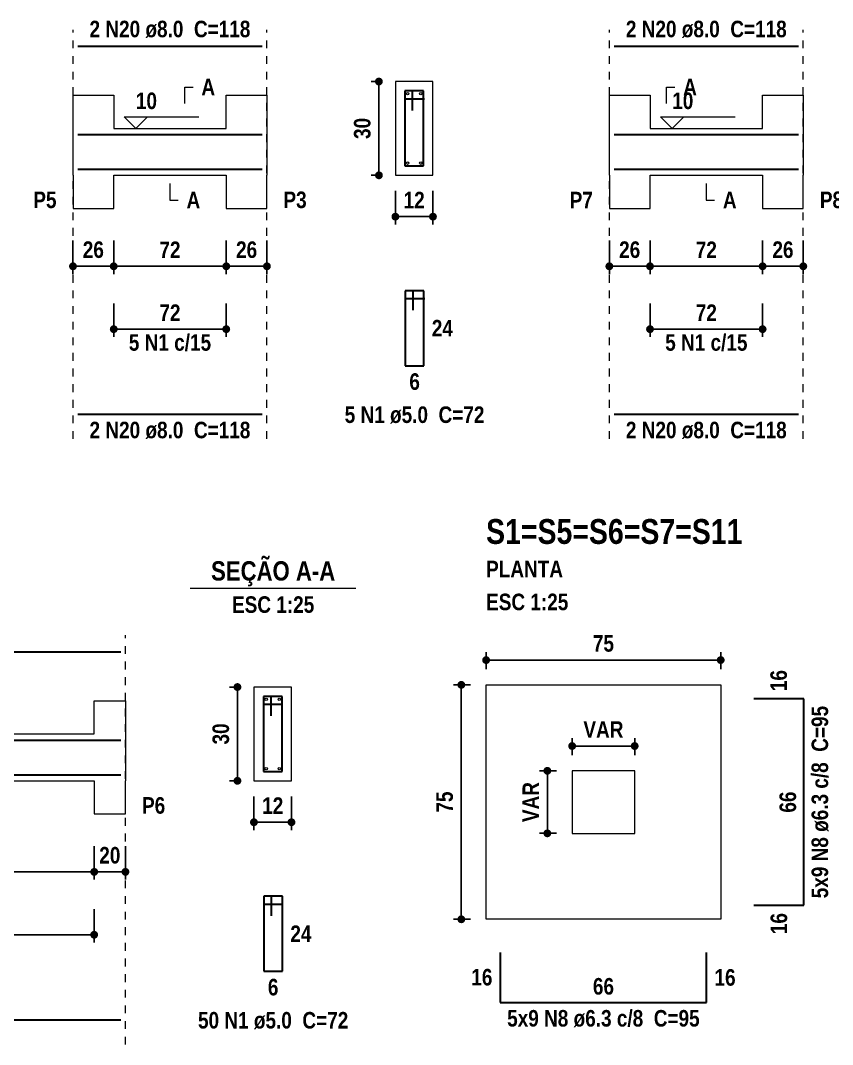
# Model space of a CAD drawing. Header units: millimetres. Extents: x 2249 to 2676, y -663 to -441.
# Drawn here: x 2340.41 to 2350.79, y -556.83 to -543.72 of the extents above; entities that cross this region are included whole.
import ezdxf

# ---------------------------------------------------------------- set-up
doc = ezdxf.new("R2010")
doc.units = ezdxf.units.MM
doc.header["$LTSCALE"] = 0.5
doc.header["$MEASUREMENT"] = 0
doc.header["$PDMODE"] = 34
doc.linetypes.add('DOT2', pattern=[3.175, 0, -3.175])
doc.layers.get('0').update_dxf_attribs({"linetype": 'CONTINUOUS'})
doc.layers.get('DEFPOINTS').update_dxf_attribs({"linetype": 'CONTINUOUS'})
for name, color, linetype, lineweight in [('Descrição da armadura', 7, 'CONTINUOUS', 5), ('DT-Armadura', 2, 'CONTINUOUS', 30), ('DT-Barras na forma', 2, 'CONTINUOUS', 30), ('DT-Barras no corte', 5, 'CONTINUOUS', 5), ('DT-Barras rebatidas', 2, 'CONTINUOUS', 30), ('DT-Cotas', 9, 'CONTINUOUS', 5), ('DT-Forma', 5, 'CONTINUOUS', 5), ('DT-Pontilhado', 9, 'DOT2', 5), ('DT-Textos', 7, 'CONTINUOUS', 5), ('DT-Título', 3, 'CONTINUOUS', 20), ('Textos armaduras', 7, 'CONTINUOUS', 5)]:
    doc.layers.add(name, color=color, linetype=linetype, lineweight=lineweight)
doc.styles.add('ARIAL', font='ARIALNB.TTF')
doc.dimstyles.new('UM_25.000000', dxfattribs={"dimtxt": 0.18, "dimasz": 0.1, "dimexe": 0.1, "dimexo": 0.2, "dimgap": 0, "dimtad": 1, "dimtih": 1, "dimtoh": 1, "dimdec": 1, "dimlfac": 25, "dimzin": 0, "dimdsep": 46, "dimtxsty": 'Standard', "dimblk": 'CLOSED', "dimblk1": 'CLOSED', "dimblk2": 'CLOSED', "dimcen": 0.09, "dimdle": 0.1, "dimadec": 1, "dimazin": 2, "dimtfac": 1, "dimtdec": 4, "dimtofl": 0, "dimtmove": 0, "dimatfit": 3, "dimldrblk": 'CLOSED', "dimfxl": 1, "dimtolj": 1, "dimarcsym": 0})
doc.dimstyles.new('UM_50.000000', dxfattribs={"dimtxt": 0.18, "dimasz": 0.1, "dimexe": 0.1, "dimexo": 0.2, "dimgap": 0, "dimtad": 1, "dimtih": 1, "dimtoh": 1, "dimdec": 1, "dimlfac": 50, "dimzin": 0, "dimdsep": 46, "dimtxsty": 'Standard', "dimblk": 'CLOSED', "dimblk1": 'CLOSED', "dimblk2": 'CLOSED', "dimcen": 0.09, "dimdle": 0.1, "dimadec": 1, "dimazin": 2, "dimtfac": 1, "dimtdec": 4, "dimtofl": 0, "dimtmove": 0, "dimatfit": 3, "dimldrblk": 'CLOSED', "dimfxl": 1, "dimtolj": 1, "dimarcsym": 0})

# ---------------------------------------------------------------- blocks, each defined once
blk = doc.blocks.new('_Dot')
at = {"color": 0, "linetype": 'ByBlock', "lineweight": -2}
blk.add_line((-0.5, 0), (-1, 0), dxfattribs=at)
at = {"color": 0, "linetype": 'ByBlock', "const_width": 0.5}
blk.add_lwpolyline([(-0.25, 0, 1), (0.25, 0, 1)], format="xyb", close=True, dxfattribs=at)
blk = doc.blocks.new('*D237')
at = {"layer": 'DEFPOINTS', "color": 0, "transparency": 16777216}
for p in [(2341.082, -546.34), (2341.603, -546.34), (2341.603, -546.869)]:
    blk.add_point(p, dxfattribs=at)
at = {"layer": 'DT-Cotas', "color": 0, "lineweight": -2, "transparency": 16777216}
for p, q in [((2341.082, -546.54), (2341.082, -546.969)), ((2341.603, -546.54), (2341.603, -546.969)), ((2341.182, -546.869), (2341.503, -546.869))]:
    blk.add_line(p, q, dxfattribs=at)
at = {"layer": 'DT-Cotas', "color": 0, "lineweight": -2, "transparency": 16777216, "xscale": 0.1, "yscale": 0.1, "zscale": 0.1, "rotation": 180}
blk.add_blockref('_Dot', (2341.082, -546.869), dxfattribs=at)
at = {"layer": 'DT-Cotas', "color": 0, "lineweight": -2, "transparency": 16777216, "xscale": 0.1, "yscale": 0.1, "zscale": 0.1}
blk.add_blockref('_Dot', (2341.603, -546.869), dxfattribs=at)
at = {"layer": 'DT-Cotas', "transparency": 16777216, "insert": (2341.342, -546.658), "char_height": 0.2118, "attachment_point": 5, "rotation": 0.0057, "style": 'ARIAL'}
blk.add_mtext('\\A1;26', dxfattribs=at)
blk = doc.blocks.new('DOT')
at = {"color": 210}
for p, q in [((-1, 0), (1, 0)), ((0, 1), (0, -1))]:
    blk.add_line(p, q, dxfattribs=at)
blk.add_circle((0, 0), 0.25, dxfattribs=at)
blk = doc.blocks.new('*D238')
at = {"layer": 'DEFPOINTS', "color": 0, "transparency": 16777216}
for p in [(2341.603, -546.34), (2343.042, -546.34), (2343.042, -546.869)]:
    blk.add_point(p, dxfattribs=at)
at = {"layer": 'DT-Cotas', "color": 0, "lineweight": -2, "transparency": 16777216}
for p, q in [((2341.603, -546.54), (2341.603, -546.969)), ((2343.042, -546.54), (2343.042, -546.969)), ((2341.703, -546.869), (2342.942, -546.869))]:
    blk.add_line(p, q, dxfattribs=at)
at = {"layer": 'DT-Cotas', "color": 0, "lineweight": -2, "transparency": 16777216, "xscale": 0.1, "yscale": 0.1, "zscale": 0.1, "rotation": 180}
blk.add_blockref('_Dot', (2341.603, -546.869), dxfattribs=at)
at = {"layer": 'DT-Cotas', "color": 0, "lineweight": -2, "transparency": 16777216, "xscale": 0.1, "yscale": 0.1, "zscale": 0.1}
blk.add_blockref('_Dot', (2343.042, -546.869), dxfattribs=at)
at = {"layer": 'DT-Cotas', "transparency": 16777216, "insert": (2342.322, -546.658), "char_height": 0.2118, "attachment_point": 5, "rotation": 0.0057, "style": 'ARIAL'}
blk.add_mtext('\\A1;72', dxfattribs=at)
blk = doc.blocks.new('*D239')
at = {"layer": 'DEFPOINTS', "color": 0, "transparency": 16777216}
for p in [(2343.042, -546.34), (2343.562, -546.34), (2343.562, -546.869)]:
    blk.add_point(p, dxfattribs=at)
at = {"layer": 'DT-Cotas', "color": 0, "lineweight": -2, "transparency": 16777216}
for p, q in [((2343.042, -546.54), (2343.042, -546.969)), ((2343.562, -546.54), (2343.562, -546.969)), ((2343.142, -546.869), (2343.462, -546.869))]:
    blk.add_line(p, q, dxfattribs=at)
at = {"layer": 'DT-Cotas', "color": 0, "lineweight": -2, "transparency": 16777216, "xscale": 0.1, "yscale": 0.1, "zscale": 0.1, "rotation": 180}
blk.add_blockref('_Dot', (2343.042, -546.869), dxfattribs=at)
at = {"layer": 'DT-Cotas', "color": 0, "lineweight": -2, "transparency": 16777216, "xscale": 0.1, "yscale": 0.1, "zscale": 0.1}
blk.add_blockref('_Dot', (2343.562, -546.869), dxfattribs=at)
at = {"layer": 'DT-Cotas', "transparency": 16777216, "insert": (2343.302, -546.658), "char_height": 0.2118, "attachment_point": 5, "rotation": 0.0057, "style": 'ARIAL'}
blk.add_mtext('\\A1;26', dxfattribs=at)
blk = doc.blocks.new('*D240')
at = {"layer": 'DEFPOINTS', "color": 0, "transparency": 16777216}
for p in [(2344.994, -544.505), (2345.205, -544.505), (2345.205, -545.705)]:
    blk.add_point(p, dxfattribs=at)
at = {"layer": 'DT-Cotas', "color": 0, "lineweight": -2, "transparency": 16777216}
for p, q in [((2345.005, -544.505), (2344.894, -544.505)), ((2344.994, -545.605), (2344.994, -544.605)), ((2345.005, -545.705), (2344.894, -545.705))]:
    blk.add_line(p, q, dxfattribs=at)
at = {"layer": 'DT-Cotas', "color": 0, "lineweight": -2, "transparency": 16777216, "xscale": 0.1, "yscale": 0.1, "zscale": 0.1}
for p, rotation in [((2344.994, -544.505), 90), ((2344.994, -545.705), 270)]:
    blk.add_blockref('_Dot', p, dxfattribs=dict(at, rotation=rotation))
at = {"layer": 'DT-Cotas', "transparency": 16777216, "insert": (2344.782, -545.105), "char_height": 0.2118, "attachment_point": 5, "rotation": 90, "style": 'ARIAL'}
blk.add_mtext('\\A1;30', dxfattribs=at)
blk = doc.blocks.new('*D241')
at = {"layer": 'DEFPOINTS', "color": 0, "transparency": 16777216}
for p in [(2345.205, -545.705), (2345.685, -545.705), (2345.685, -546.234)]:
    blk.add_point(p, dxfattribs=at)
at = {"layer": 'DT-Cotas', "color": 0, "lineweight": -2, "transparency": 16777216}
for p, q in [((2345.205, -545.905), (2345.205, -546.334)), ((2345.685, -545.905), (2345.685, -546.334)), ((2345.305, -546.234), (2345.585, -546.234))]:
    blk.add_line(p, q, dxfattribs=at)
at = {"layer": 'DT-Cotas', "color": 0, "lineweight": -2, "transparency": 16777216, "xscale": 0.1, "yscale": 0.1, "zscale": 0.1, "rotation": 180}
blk.add_blockref('_Dot', (2345.205, -546.234), dxfattribs=at)
at = {"layer": 'DT-Cotas', "color": 0, "lineweight": -2, "transparency": 16777216, "xscale": 0.1, "yscale": 0.1, "zscale": 0.1}
blk.add_blockref('_Dot', (2345.685, -546.234), dxfattribs=at)
at = {"layer": 'DT-Cotas', "transparency": 16777216, "insert": (2345.445, -546.022), "char_height": 0.2118, "attachment_point": 5, "rotation": 0.0057, "style": 'ARIAL'}
blk.add_mtext('\\A1;12', dxfattribs=at)
blk = doc.blocks.new('*D242')
at = {"layer": 'DEFPOINTS', "color": 0, "transparency": 16777216}
for p in [(2341.603, -547.145), (2343.042, -547.145), (2343.042, -547.674)]:
    blk.add_point(p, dxfattribs=at)
at = {"layer": 'DT-Cotas', "color": 0, "lineweight": -2, "transparency": 16777216}
for p, q in [((2341.603, -547.345), (2341.603, -547.774)), ((2343.042, -547.345), (2343.042, -547.774)), ((2341.703, -547.674), (2342.942, -547.674))]:
    blk.add_line(p, q, dxfattribs=at)
at = {"layer": 'DT-Cotas', "color": 0, "lineweight": -2, "transparency": 16777216, "xscale": 0.1, "yscale": 0.1, "zscale": 0.1, "rotation": 180}
blk.add_blockref('_Dot', (2341.603, -547.674), dxfattribs=at)
at = {"layer": 'DT-Cotas', "color": 0, "lineweight": -2, "transparency": 16777216, "xscale": 0.1, "yscale": 0.1, "zscale": 0.1}
blk.add_blockref('_Dot', (2343.042, -547.674), dxfattribs=at)
at = {"layer": 'DT-Cotas', "transparency": 16777216, "insert": (2342.322, -547.463), "char_height": 0.2118, "attachment_point": 5, "rotation": 0.0057, "style": 'ARIAL'}
blk.add_mtext('\\A1;72', dxfattribs=at)
blk = doc.blocks.new('*D155')
at = {"layer": 'DEFPOINTS', "color": 0, "transparency": 16777216}
for p in [(2347.941, -546.34), (2348.461, -546.34), (2348.461, -546.869)]:
    blk.add_point(p, dxfattribs=at)
at = {"layer": 'DT-Cotas', "color": 0, "lineweight": -2, "transparency": 16777216}
for p, q in [((2347.941, -546.54), (2347.941, -546.969)), ((2348.461, -546.54), (2348.461, -546.969)), ((2348.041, -546.869), (2348.361, -546.869))]:
    blk.add_line(p, q, dxfattribs=at)
at = {"layer": 'DT-Cotas', "color": 0, "lineweight": -2, "transparency": 16777216, "xscale": 0.1, "yscale": 0.1, "zscale": 0.1, "rotation": 180}
blk.add_blockref('_Dot', (2347.941, -546.869), dxfattribs=at)
at = {"layer": 'DT-Cotas', "color": 0, "lineweight": -2, "transparency": 16777216, "xscale": 0.1, "yscale": 0.1, "zscale": 0.1}
blk.add_blockref('_Dot', (2348.461, -546.869), dxfattribs=at)
at = {"layer": 'DT-Cotas', "transparency": 16777216, "insert": (2348.201, -546.658), "char_height": 0.2118, "attachment_point": 5, "rotation": 0.0057, "style": 'ARIAL'}
blk.add_mtext('\\A1;26', dxfattribs=at)
blk = doc.blocks.new('*D156')
at = {"layer": 'DEFPOINTS', "color": 0, "transparency": 16777216}
for p in [(2348.461, -546.34), (2349.901, -546.34), (2349.901, -546.869)]:
    blk.add_point(p, dxfattribs=at)
at = {"layer": 'DT-Cotas', "color": 0, "lineweight": -2, "transparency": 16777216}
for p, q in [((2348.461, -546.54), (2348.461, -546.969)), ((2349.901, -546.54), (2349.901, -546.969)), ((2348.561, -546.869), (2349.801, -546.869))]:
    blk.add_line(p, q, dxfattribs=at)
at = {"layer": 'DT-Cotas', "color": 0, "lineweight": -2, "transparency": 16777216, "xscale": 0.1, "yscale": 0.1, "zscale": 0.1, "rotation": 180}
blk.add_blockref('_Dot', (2348.461, -546.869), dxfattribs=at)
at = {"layer": 'DT-Cotas', "color": 0, "lineweight": -2, "transparency": 16777216, "xscale": 0.1, "yscale": 0.1, "zscale": 0.1}
blk.add_blockref('_Dot', (2349.901, -546.869), dxfattribs=at)
at = {"layer": 'DT-Cotas', "transparency": 16777216, "insert": (2349.181, -546.658), "char_height": 0.2118, "attachment_point": 5, "rotation": 0.0057, "style": 'ARIAL'}
blk.add_mtext('\\A1;72', dxfattribs=at)
blk = doc.blocks.new('*D157')
at = {"layer": 'DEFPOINTS', "color": 0, "transparency": 16777216}
for p in [(2349.901, -546.34), (2350.421, -546.34), (2350.421, -546.869)]:
    blk.add_point(p, dxfattribs=at)
at = {"layer": 'DT-Cotas', "color": 0, "lineweight": -2, "transparency": 16777216}
for p, q in [((2349.901, -546.54), (2349.901, -546.969)), ((2350.421, -546.54), (2350.421, -546.969)), ((2350.001, -546.869), (2350.321, -546.869))]:
    blk.add_line(p, q, dxfattribs=at)
at = {"layer": 'DT-Cotas', "color": 0, "lineweight": -2, "transparency": 16777216, "xscale": 0.1, "yscale": 0.1, "zscale": 0.1, "rotation": 180}
blk.add_blockref('_Dot', (2349.901, -546.869), dxfattribs=at)
at = {"layer": 'DT-Cotas', "color": 0, "lineweight": -2, "transparency": 16777216, "xscale": 0.1, "yscale": 0.1, "zscale": 0.1}
blk.add_blockref('_Dot', (2350.421, -546.869), dxfattribs=at)
at = {"layer": 'DT-Cotas', "transparency": 16777216, "insert": (2350.161, -546.658), "char_height": 0.2118, "attachment_point": 5, "rotation": 0.0057, "style": 'ARIAL'}
blk.add_mtext('\\A1;26', dxfattribs=at)
blk = doc.blocks.new('*D160')
at = {"layer": 'DEFPOINTS', "color": 0, "transparency": 16777216}
for p in [(2348.461, -547.145), (2349.901, -547.145), (2349.901, -547.674)]:
    blk.add_point(p, dxfattribs=at)
at = {"layer": 'DT-Cotas', "color": 0, "lineweight": -2, "transparency": 16777216}
for p, q in [((2348.461, -547.345), (2348.461, -547.774)), ((2349.901, -547.345), (2349.901, -547.774)), ((2348.561, -547.674), (2349.801, -547.674))]:
    blk.add_line(p, q, dxfattribs=at)
at = {"layer": 'DT-Cotas', "color": 0, "lineweight": -2, "transparency": 16777216, "xscale": 0.1, "yscale": 0.1, "zscale": 0.1, "rotation": 180}
blk.add_blockref('_Dot', (2348.461, -547.674), dxfattribs=at)
at = {"layer": 'DT-Cotas', "color": 0, "lineweight": -2, "transparency": 16777216, "xscale": 0.1, "yscale": 0.1, "zscale": 0.1}
blk.add_blockref('_Dot', (2349.901, -547.674), dxfattribs=at)
at = {"layer": 'DT-Cotas', "transparency": 16777216, "insert": (2349.181, -547.463), "char_height": 0.2118, "attachment_point": 5, "rotation": 0.0057, "style": 'ARIAL'}
blk.add_mtext('\\A1;72', dxfattribs=at)
blk = doc.blocks.new('*D169')
at = {"layer": 'DEFPOINTS', "color": 0, "transparency": 16777216}
for p in [(2334.139, -554.09), (2341.353, -554.09), (2341.353, -554.619)]:
    blk.add_point(p, dxfattribs=at)
at = {"layer": 'DT-Cotas', "color": 0, "lineweight": -2, "transparency": 16777216}
for p, q in [((2334.139, -554.29), (2334.139, -554.719)), ((2341.353, -554.29), (2341.353, -554.719)), ((2334.239, -554.619), (2341.253, -554.619))]:
    blk.add_line(p, q, dxfattribs=at)
at = {"layer": 'DT-Cotas', "color": 0, "lineweight": -2, "transparency": 16777216, "xscale": 0.1, "yscale": 0.1, "zscale": 0.1, "rotation": 180}
blk.add_blockref('_Dot', (2334.139, -554.619), dxfattribs=at)
at = {"layer": 'DT-Cotas', "color": 0, "lineweight": -2, "transparency": 16777216, "xscale": 0.1, "yscale": 0.1, "zscale": 0.1}
blk.add_blockref('_Dot', (2341.353, -554.619), dxfattribs=at)
at = {"layer": 'DT-Cotas', "transparency": 16777216, "insert": (2337.746, -554.408), "char_height": 0.2118, "attachment_point": 5, "rotation": 0.0057, "style": 'ARIAL'}
blk.add_mtext('\\A1;360.7', dxfattribs=at)
blk = doc.blocks.new('*D170')
at = {"layer": 'DEFPOINTS', "color": 0, "transparency": 16777216}
for p in [(2341.353, -554.09), (2341.753, -554.09), (2341.753, -554.619)]:
    blk.add_point(p, dxfattribs=at)
at = {"layer": 'DT-Cotas', "color": 0, "lineweight": -2, "transparency": 16777216}
for p, q in [((2341.353, -554.29), (2341.353, -554.719)), ((2341.753, -554.29), (2341.753, -554.719)), ((2341.453, -554.619), (2341.653, -554.619))]:
    blk.add_line(p, q, dxfattribs=at)
at = {"layer": 'DT-Cotas', "color": 0, "lineweight": -2, "transparency": 16777216, "xscale": 0.1, "yscale": 0.1, "zscale": 0.1, "rotation": 180}
blk.add_blockref('_Dot', (2341.353, -554.619), dxfattribs=at)
at = {"layer": 'DT-Cotas', "color": 0, "lineweight": -2, "transparency": 16777216, "xscale": 0.1, "yscale": 0.1, "zscale": 0.1}
blk.add_blockref('_Dot', (2341.753, -554.619), dxfattribs=at)
at = {"layer": 'DT-Cotas', "transparency": 16777216, "insert": (2341.553, -554.408), "char_height": 0.2118, "attachment_point": 5, "rotation": 0.0057, "style": 'ARIAL'}
blk.add_mtext('\\A1;20', dxfattribs=at)
blk = doc.blocks.new('*D171')
at = {"layer": 'DEFPOINTS', "color": 0, "transparency": 16777216}
for p in [(2343.185, -552.254), (2343.396, -552.254), (2343.396, -553.454)]:
    blk.add_point(p, dxfattribs=at)
at = {"layer": 'DT-Cotas', "color": 0, "lineweight": -2, "transparency": 16777216}
for p, q in [((2343.196, -552.254), (2343.085, -552.254)), ((2343.185, -553.354), (2343.185, -552.354)), ((2343.196, -553.454), (2343.085, -553.454))]:
    blk.add_line(p, q, dxfattribs=at)
at = {"layer": 'DT-Cotas', "color": 0, "lineweight": -2, "transparency": 16777216, "xscale": 0.1, "yscale": 0.1, "zscale": 0.1}
for p, rotation in [((2343.185, -552.254), 90), ((2343.185, -553.454), 270)]:
    blk.add_blockref('_Dot', p, dxfattribs=dict(at, rotation=rotation))
at = {"layer": 'DT-Cotas', "transparency": 16777216, "insert": (2342.973, -552.854), "char_height": 0.2118, "attachment_point": 5, "rotation": 90, "style": 'ARIAL'}
blk.add_mtext('\\A1;30', dxfattribs=at)
blk = doc.blocks.new('*D172')
at = {"layer": 'DEFPOINTS', "color": 0, "transparency": 16777216}
for p in [(2343.396, -553.454), (2343.876, -553.454), (2343.876, -553.984)]:
    blk.add_point(p, dxfattribs=at)
at = {"layer": 'DT-Cotas', "color": 0, "lineweight": -2, "transparency": 16777216}
for p, q in [((2343.396, -553.654), (2343.396, -554.084)), ((2343.876, -553.654), (2343.876, -554.084)), ((2343.496, -553.984), (2343.776, -553.984))]:
    blk.add_line(p, q, dxfattribs=at)
at = {"layer": 'DT-Cotas', "color": 0, "lineweight": -2, "transparency": 16777216, "xscale": 0.1, "yscale": 0.1, "zscale": 0.1, "rotation": 180}
blk.add_blockref('_Dot', (2343.396, -553.984), dxfattribs=at)
at = {"layer": 'DT-Cotas', "color": 0, "lineweight": -2, "transparency": 16777216, "xscale": 0.1, "yscale": 0.1, "zscale": 0.1}
blk.add_blockref('_Dot', (2343.876, -553.984), dxfattribs=at)
at = {"layer": 'DT-Cotas', "transparency": 16777216, "insert": (2343.636, -553.772), "char_height": 0.2118, "attachment_point": 5, "rotation": 0.0057, "style": 'ARIAL'}
blk.add_mtext('\\A1;12', dxfattribs=at)
blk = doc.blocks.new('*D174')
at = {"layer": 'DEFPOINTS', "color": 0, "transparency": 16777216}
for p in [(2334.139, -554.895), (2341.353, -554.895), (2341.353, -555.424)]:
    blk.add_point(p, dxfattribs=at)
at = {"layer": 'DT-Cotas', "color": 0, "lineweight": -2, "transparency": 16777216}
for p, q in [((2334.139, -555.095), (2334.139, -555.524)), ((2341.353, -555.095), (2341.353, -555.524)), ((2334.239, -555.424), (2341.253, -555.424))]:
    blk.add_line(p, q, dxfattribs=at)
at = {"layer": 'DT-Cotas', "color": 0, "lineweight": -2, "transparency": 16777216, "xscale": 0.1, "yscale": 0.1, "zscale": 0.1, "rotation": 180}
blk.add_blockref('_Dot', (2334.139, -555.424), dxfattribs=at)
at = {"layer": 'DT-Cotas', "color": 0, "lineweight": -2, "transparency": 16777216, "xscale": 0.1, "yscale": 0.1, "zscale": 0.1}
blk.add_blockref('_Dot', (2341.353, -555.424), dxfattribs=at)
at = {"layer": 'DT-Cotas', "transparency": 16777216, "insert": (2337.746, -555.212), "char_height": 0.2118, "attachment_point": 5, "rotation": 0.0057, "style": 'ARIAL'}
blk.add_mtext('\\A1;360.7', dxfattribs=at)
blk = doc.blocks.new('*D183')
at = {"layer": 'DEFPOINTS', "color": 0, "transparency": 16777216}
for p in [(2346.365, -552.226), (2346.048, -555.226), (2346.365, -555.226)]:
    blk.add_point(p, dxfattribs=at)
at = {"layer": 'DT-Cotas', "color": 0, "lineweight": -2, "transparency": 16777216}
for p, q in [((2346.165, -552.226), (2345.948, -552.226)), ((2346.048, -552.326), (2346.048, -555.126)), ((2346.165, -555.226), (2345.948, -555.226))]:
    blk.add_line(p, q, dxfattribs=at)
at = {"layer": 'DT-Cotas', "color": 0, "lineweight": -2, "transparency": 16777216, "xscale": 0.1, "yscale": 0.1, "zscale": 0.1}
for p, rotation in [((2346.048, -552.226), 90), ((2346.048, -555.226), 270)]:
    blk.add_blockref('_Dot', p, dxfattribs=dict(at, rotation=rotation))
at = {"layer": 'DT-Cotas', "transparency": 16777216, "insert": (2345.836, -553.726), "char_height": 0.2118, "attachment_point": 5, "rotation": 90, "style": 'ARIAL'}
blk.add_mtext('\\A1;75', dxfattribs=at)
blk = doc.blocks.new('*D184')
at = {"layer": 'DEFPOINTS', "color": 0, "transparency": 16777216}
for p in [(2349.365, -551.909), (2346.365, -552.226), (2349.365, -552.226)]:
    blk.add_point(p, dxfattribs=at)
at = {"layer": 'DT-Cotas', "color": 0, "lineweight": -2, "transparency": 16777216}
for p, q in [((2346.365, -552.026), (2346.365, -551.809)), ((2349.365, -552.026), (2349.365, -551.809)), ((2346.465, -551.909), (2349.265, -551.909))]:
    blk.add_line(p, q, dxfattribs=at)
at = {"layer": 'DT-Cotas', "color": 0, "lineweight": -2, "transparency": 16777216, "xscale": 0.1, "yscale": 0.1, "zscale": 0.1, "rotation": 180}
blk.add_blockref('_Dot', (2346.365, -551.909), dxfattribs=at)
at = {"layer": 'DT-Cotas', "color": 0, "lineweight": -2, "transparency": 16777216, "xscale": 0.1, "yscale": 0.1, "zscale": 0.1}
blk.add_blockref('_Dot', (2349.365, -551.909), dxfattribs=at)
at = {"layer": 'DT-Cotas', "transparency": 16777216, "insert": (2347.865, -551.697), "char_height": 0.2118, "attachment_point": 5, "rotation": 0.0057, "style": 'ARIAL'}
blk.add_mtext('\\A1;75', dxfattribs=at)
blk = doc.blocks.new('*D185')
at = {"layer": 'DEFPOINTS', "color": 0, "transparency": 16777216}
for p in [(2347.465, -553.326), (2347.148, -554.126), (2347.465, -554.126)]:
    blk.add_point(p, dxfattribs=at)
at = {"layer": 'DT-Cotas', "color": 0, "lineweight": -2, "transparency": 16777216}
for p, q in [((2347.265, -553.326), (2347.048, -553.326)), ((2347.148, -553.426), (2347.148, -554.026)), ((2347.265, -554.126), (2347.048, -554.126))]:
    blk.add_line(p, q, dxfattribs=at)
at = {"layer": 'DT-Cotas', "color": 0, "lineweight": -2, "transparency": 16777216, "xscale": 0.1, "yscale": 0.1, "zscale": 0.1}
for p, rotation in [((2347.148, -553.326), 90), ((2347.148, -554.126), 270)]:
    blk.add_blockref('_Dot', p, dxfattribs=dict(at, rotation=rotation))
at = {"layer": 'DT-Cotas', "transparency": 16777216, "insert": (2346.936, -553.726), "char_height": 0.2118, "attachment_point": 5, "rotation": 90, "style": 'ARIAL'}
blk.add_mtext('\\A1;VAR', dxfattribs=at)
blk = doc.blocks.new('*D186')
at = {"layer": 'DEFPOINTS', "color": 0, "transparency": 16777216}
for p in [(2348.265, -553.009), (2347.465, -553.326), (2348.265, -553.326)]:
    blk.add_point(p, dxfattribs=at)
at = {"layer": 'DT-Cotas', "color": 0, "lineweight": -2, "transparency": 16777216}
for p, q in [((2347.465, -553.126), (2347.465, -552.909)), ((2348.265, -553.126), (2348.265, -552.909)), ((2347.565, -553.009), (2348.165, -553.009))]:
    blk.add_line(p, q, dxfattribs=at)
at = {"layer": 'DT-Cotas', "color": 0, "lineweight": -2, "transparency": 16777216, "xscale": 0.1, "yscale": 0.1, "zscale": 0.1, "rotation": 180}
blk.add_blockref('_Dot', (2347.465, -553.009), dxfattribs=at)
at = {"layer": 'DT-Cotas', "color": 0, "lineweight": -2, "transparency": 16777216, "xscale": 0.1, "yscale": 0.1, "zscale": 0.1}
blk.add_blockref('_Dot', (2348.265, -553.009), dxfattribs=at)
at = {"layer": 'DT-Cotas', "transparency": 16777216, "insert": (2347.865, -552.797), "char_height": 0.2118, "attachment_point": 5, "rotation": 0.0057, "style": 'ARIAL'}
blk.add_mtext('\\A1;VAR', dxfattribs=at)

msp = doc.modelspace()

# ---------------------------------------------------------------- linework, layer by layer
at = {"layer": 'DT-Armadura'}
for p, q in [((2350.4289, -552.4064), (2349.7889, -552.4064)), ((2350.4289, -555.0464), (2350.4289, -552.4064)), ((2349.7889, -555.0464), (2350.4289, -555.0464)), ((2346.5453, -555.65), (2346.5453, -556.29)), ((2349.1853, -556.29), (2349.1853, -555.65)), ((2346.5453, -556.29), (2349.1853, -556.29))]:
    msp.add_line(p, q, dxfattribs=at)
at = {"layer": 'DT-Barras na forma'}
for p, q in [((2345.4255, -544.6246), (2345.3255, -544.6246)), ((2345.3255, -544.6246), (2345.3255, -545.5846)), ((2345.5655, -544.6246), (2345.3255, -544.6246)), ((2345.3255, -544.6246), (2345.3255, -544.7246)), ((2345.4255, -544.8746), (2345.4255, -544.6246)), ((2345.5655, -545.5846), (2345.5655, -544.6246)), ((2345.3255, -544.7246), (2345.5755, -544.7246)), ((2345.3255, -545.5846), (2345.5655, -545.5846)), ((2343.6164, -552.3744), (2343.5164, -552.3744)), ((2343.5164, -552.3744), (2343.5164, -553.3344)), ((2343.7564, -552.3744), (2343.5164, -552.3744)), ((2343.5164, -552.3744), (2343.5164, -552.4744)), ((2343.6164, -552.6244), (2343.6164, -552.3744)), ((2343.7564, -553.3344), (2343.7564, -552.3744)), ((2343.5164, -552.4744), (2343.7664, -552.4744)), ((2343.5164, -553.3344), (2343.7564, -553.3344))]:
    msp.add_line(p, q, dxfattribs=at)
for points in [[(2341.1424, -545.1826), (2343.5016, -545.1826)], [(2348.0014, -545.1826), (2350.3608, -545.1826)], [(2341.1424, -545.6266), (2343.5016, -545.6266)], [(2348.0014, -545.6266), (2350.3608, -545.6266)], [(2326.1855, -552.9324), (2341.6925, -552.9324)], [(2326.1855, -553.3764), (2341.6925, -553.3764)]]:
    msp.add_lwpolyline(points, dxfattribs=at)
at = {"layer": 'DT-Barras no corte'}
for centre in [(2345.3615, -544.6606), (2345.5295, -544.6606), (2345.3615, -545.5486), (2345.5295, -545.5486), (2343.5524, -552.4104), (2343.7204, -552.4104), (2343.5524, -553.2984), (2343.7204, -553.2984)]:
    msp.add_circle(centre, 0.016, dxfattribs=at)
at = {"layer": 'DT-Barras rebatidas'}
for p, q in [((2341.1424, -544.053), (2343.5016, -544.053)), ((2348.0014, -544.053), (2350.3608, -544.053)), ((2345.4305, -547.1813), (2345.3305, -547.1813)), ((2345.3305, -547.1813), (2345.3305, -548.1413)), ((2345.5705, -547.1813), (2345.3305, -547.1813)), ((2345.3305, -547.1813), (2345.3305, -547.2813)), ((2345.4305, -547.4313), (2345.4305, -547.1813)), ((2345.5705, -548.1413), (2345.5705, -547.1813)), ((2345.3305, -547.2813), (2345.5805, -547.2813)), ((2345.3305, -548.1413), (2345.5705, -548.1413)), ((2341.1424, -548.7612), (2343.5016, -548.7612)), ((2348.0014, -548.7612), (2350.3608, -548.7612)), ((2326.1855, -551.8028), (2341.6925, -551.8028)), ((2343.6214, -554.9311), (2343.5214, -554.9311)), ((2343.5214, -554.9311), (2343.5214, -555.8911)), ((2343.7614, -554.9311), (2343.5214, -554.9311)), ((2343.5214, -554.9311), (2343.5214, -555.0311)), ((2343.6214, -555.1811), (2343.6214, -554.9311)), ((2343.7614, -555.8911), (2343.7614, -554.9311)), ((2343.5214, -555.0311), (2343.7714, -555.0311)), ((2343.5214, -555.8911), (2343.7614, -555.8911)), ((2326.1855, -556.5111), (2341.6925, -556.5111))]:
    msp.add_line(p, q, dxfattribs=at)
at = {"layer": 'DT-Forma'}
for p, q in [((2345.6855, -544.5046), (2345.2055, -544.5046)), ((2345.2055, -544.5046), (2345.2055, -545.7046)), ((2345.6855, -545.7046), (2345.6855, -544.5046)), ((2341.0824, -545.1046), (2341.0824, -544.681)), ((2341.0824, -544.681), (2341.6025, -544.681)), ((2341.6025, -544.681), (2341.6025, -545.1046)), ((2343.0418, -545.1046), (2343.0418, -544.681)), ((2343.0418, -544.681), (2343.5616, -544.681)), ((2343.5616, -544.681), (2343.5616, -545.1046)), ((2347.9414, -545.1046), (2347.9414, -544.681)), ((2347.9414, -544.681), (2348.4615, -544.681)), ((2348.4615, -544.681), (2348.4615, -545.1046)), ((2349.9007, -545.1046), (2349.9007, -544.681)), ((2349.9007, -544.681), (2350.4208, -544.681)), ((2350.4208, -544.681), (2350.4208, -545.1046)), ((2341.6025, -545.1046), (2343.0418, -545.1046)), ((2348.4615, -545.1046), (2349.9007, -545.1046)), ((2341.0824, -545.7046), (2341.0824, -546.1282)), ((2341.6025, -546.1282), (2341.6025, -545.7046)), ((2341.6025, -545.7046), (2343.0418, -545.7046)), ((2343.0418, -545.7046), (2343.0418, -546.1282)), ((2343.5616, -546.1282), (2343.5616, -545.7046)), ((2345.2055, -545.7046), (2345.6855, -545.7046)), ((2347.9414, -545.7046), (2347.9414, -546.1282)), ((2348.4615, -546.1282), (2348.4615, -545.7046)), ((2348.4615, -545.7046), (2349.9007, -545.7046)), ((2349.9007, -545.7046), (2349.9007, -546.1282)), ((2350.4208, -546.1282), (2350.4208, -545.7046)), ((2341.0824, -546.1282), (2341.6025, -546.1282)), ((2343.0418, -546.1282), (2343.5616, -546.1282)), ((2347.9414, -546.1282), (2348.4615, -546.1282)), ((2349.9007, -546.1282), (2350.4208, -546.1282)), ((2343.8764, -552.2544), (2343.3964, -552.2544)), ((2343.3964, -552.2544), (2343.3964, -553.4544)), ((2343.8764, -553.4544), (2343.8764, -552.2544)), ((2341.3525, -552.8544), (2341.3525, -552.4308)), ((2341.3525, -552.4308), (2341.7525, -552.4308)), ((2341.7525, -552.4308), (2341.7525, -552.8544)), ((2334.139, -552.8544), (2341.3525, -552.8544)), ((2334.139, -553.4544), (2341.3525, -553.4544)), ((2341.3525, -553.4544), (2341.3525, -553.878)), ((2341.7525, -553.878), (2341.7525, -553.4544)), ((2343.3964, -553.4544), (2343.8764, -553.4544)), ((2341.3525, -553.878), (2341.7525, -553.878))]:
    msp.add_line(p, q, dxfattribs=at)
at = {"layer": 'DT-Forma', "linetype": 'Continuous'}
for p, q in [((2341.0824, -545.7046), (2341.0824, -545.1046)), ((2343.5616, -545.1046), (2343.5616, -545.7046)), ((2347.9414, -545.7046), (2347.9414, -545.1046)), ((2350.4208, -545.1046), (2350.4208, -545.7046)), ((2341.7525, -552.8544), (2341.7525, -553.4544))]:
    msp.add_line(p, q, dxfattribs=at)
at = {"layer": 'DT-Forma'}
for points in [[(2346.3653, -555.2264), (2346.3653, -552.2264), (2349.3653, -552.2264), (2349.3653, -555.2264), (2346.3653, -555.2264)], [(2347.4653, -554.1264), (2348.2653, -554.1264), (2348.2653, -553.3264), (2347.4653, -553.3264), (2347.4653, -554.1264)]]:
    msp.add_lwpolyline(points, close=True, dxfattribs=at)
at = {"layer": 'DT-Pontilhado', "ltscale": 0.05}
for p, q in [((2341.0824, -549.0789), (2341.0824, -543.8412)), ((2343.5616, -549.0789), (2343.5616, -543.8412)), ((2347.9414, -549.0789), (2347.9414, -543.8412)), ((2350.4208, -549.0789), (2350.4208, -543.8412)), ((2341.7525, -556.8288), (2341.7525, -551.591))]:
    msp.add_line(p, q, dxfattribs=at)
at = {"layer": 'DT-Textos'}
msp.add_line((2342.5824, -550.9895), (2344.7004, -550.9895), dxfattribs=at)
for points in [[(2342.5123, -544.7869), (2342.5123, -544.5751), (2342.6182, -544.5751)], [(2348.6733, -544.7869), (2348.6733, -544.5751), (2348.7792, -544.5751)], [(2342.0343, -544.9563), (2341.886, -545.1046), (2341.7378, -544.9563), (2342.6909, -544.9563)], [(2348.8932, -544.9563), (2348.745, -545.1046), (2348.5967, -544.9563), (2349.5498, -544.9563)], [(2342.3221, -545.8105), (2342.3221, -546.0223), (2342.428, -546.0223)], [(2349.1811, -545.8105), (2349.1811, -546.0223), (2349.287, -546.0223)]]:
    msp.add_lwpolyline(points, dxfattribs=at)

# ---------------------------------------------------------------- texts
at = {"layer": 'Descrição da armadura', "char_height": 0.2118, "attachment_point": 8, "line_spacing_factor": 0.9, "style": 'ARIAL'}
for s, insert, width in [('2 N20 ø8.0  C=118', (2342.322, -543.9467), 4.32072), ('2 N20 ø8.0  C=118', (2349.1811, -543.9467), 4.32072), ('5 N1 c/15', (2342.3221, -547.956), 2.28744), ('5 N1 c/15', (2349.1811, -547.956), 2.28744), ('5 N1 ø5.0  C=72', (2345.45, -548.8827), 3.8124), ('2 N20 ø8.0  C=118', (2342.322, -549.0787), 4.32072), ('2 N20 ø8.0  C=118', (2349.1811, -549.0787), 4.32072), ('50 N1 ø5.0  C=72', (2343.6415, -556.6325), 4.06656), ('5x9 N8 ø6.3 c/8  C=95', (2347.8649, -556.6074), 5.33736)]:
    msp.add_mtext(s, dxfattribs=dict(at, insert=insert, width=width))
at = {"layer": 'Descrição da armadura', "insert": (2350.747, -553.7263), "char_height": 0.2118, "width": 5.33736, "attachment_point": 8, "rotation": 90.00021, "line_spacing_factor": 0.9, "style": 'ARIAL'}
msp.add_mtext('5x9 N8 ø6.3 c/8  C=95', dxfattribs=at)
at = {"layer": 'DT-Textos', "line_spacing_factor": 0.798, "style": 'ARIAL'}
for s, insert, char_height, width, attachment_point in [('A', (2342.724, -544.6807), 0.2118, 0.25416, 7), ('A', (2348.8851, -544.6807), 0.2118, 0.25416, 7), ('10', (2341.886, -544.8607), 0.2118, 0.50832, 7), ('10', (2348.7451, -544.8607), 0.2118, 0.50832, 7), ('P5', (2340.871, -546.1277), 0.2118, 0.50832, 9), ('A', (2342.534, -546.1277), 0.2118, 0.25416, 7), ('P3', (2343.773, -546.1277), 0.2118, 0.50832, 7), ('P7', (2347.7301, -546.1277), 0.2118, 0.50832, 9), ('A', (2349.3931, -546.1277), 0.2118, 0.25416, 7), ('P8', (2350.6331, -546.1277), 0.2118, 0.50832, 7), ('SEÇÃO A-A', (2343.6415, -550.9654), 0.2471, 2.66868, 8), ('PLANTA', (2346.3649, -550.8494), 0.2118, 1.52496, 7), ('ESC 1:25', (2346.3649, -551.2734), 0.2118, 2.03328, 7), ('ESC 1:25', (2343.6415, -551.3075), 0.2118, 2.03328, 8), ('P6', (2341.9645, -553.8775), 0.2118, 0.50832, 7)]:
    msp.add_mtext(s, dxfattribs=dict(at, insert=insert, char_height=char_height, width=width, attachment_point=attachment_point))
at = {"layer": 'DT-Título', "insert": (2346.3649, -550.4265), "char_height": 0.3177, "width": 5.7186, "attachment_point": 7, "line_spacing_factor": 0.798, "style": 'ARIAL'}
msp.add_mtext('S1=S5=S6=S7=S11', dxfattribs=at)
at = {"layer": 'Textos armaduras', "char_height": 0.2118, "line_spacing_factor": 0.9, "style": 'ARIAL'}
for s, insert, width, attachment_point in [('24', (2345.6705, -547.5554), 0.90832, 1), ('6', (2345.4505, -548.2386), 0.65416, 2), ('24', (2343.8614, -555.3052), 0.90832, 1), ('16', (2346.4453, -556.0759), 0.90832, 9), ('16', (2349.2853, -555.8641), 0.90832, 1), ('6', (2343.6414, -555.9884), 0.65416, 2), ('66', (2347.8653, -556.1927), 0.90832, 8)]:
    msp.add_mtext(s, dxfattribs=dict(at, insert=insert, width=width, attachment_point=attachment_point))
at = {"layer": 'Textos armaduras', "char_height": 0.2118, "width": 0.90832, "rotation": 90.00021, "line_spacing_factor": 0.9, "style": 'ARIAL'}
for s, insert, attachment_point in [('16', (2350.2148, -552.3064), 7), ('66', (2350.3316, -553.7264), 8), ('16', (2350.003, -555.1464), 3)]:
    msp.add_mtext(s, dxfattribs=dict(at, insert=insert, attachment_point=attachment_point))

# ---------------------------------------------------------------- dimensions: what is measured, and where the dimension line sits
at = {"layer": 'DT-Cotas'}
for base, p1, p2, picture, middle in [((2344.9937, -544.5046), (2345.2055, -545.7046), (2345.2055, -544.5046), '*D240', (2344.7819, -545.1046)), ((2343.1846, -552.2544), (2343.3964, -553.4544), (2343.3964, -552.2544), '*D171', (2342.9728, -552.8544)), ((2346.0476, -555.2264), (2346.3653, -552.2264), (2346.3653, -555.2264), '*D183', (2345.8358, -553.7264))]:
    dim = msp.add_linear_dim(base=base, p1=p1, p2=p2, angle=90, dimstyle='UM_25.000000', override={"dimtxt": 0.2118, "dimasz": 0.1, "dimexe": 0.1, "dimexo": 0.2, "dimtad": 1, "dimtih": 0, "dimtoh": 0, "dimdec": 1, "dimlfac": 25, "dimzin": 8, "dimtxsty": 'ARIAL', "dimblk": 'Dot', "dimblk1": 'Dot', "dimblk2": 'Dot', "dimsah": 1, "dimdle": 0.1, "dimse1": 0, "dimse2": 0, "dimclrt": 256, "dimadec": 1, "dimazin": 3, "dimtmove": 2, "dimldrblk": 'Dot'}, dxfattribs=at)
    dim.commit()
    dim.dimension.update_dxf_attribs({"geometry": picture, "text_midpoint": middle, "dimtype": 160, "text_rotation": 90})
for base, p1, p2, dimstyle, override, picture, middle in [((2345.6855, -546.2341), (2345.2055, -545.7046), (2345.6855, -545.7046), 'UM_25.000000', {"dimtxt": 0.2118, "dimasz": 0.1, "dimexe": 0.1, "dimexo": 0.2, "dimtad": 1, "dimtih": 0, "dimtoh": 0, "dimdec": 1, "dimlfac": 25, "dimzin": 8, "dimtxsty": 'ARIAL', "dimblk": 'Dot', "dimblk1": 'Dot', "dimblk2": 'Dot', "dimsah": 1, "dimdle": 0.1, "dimse1": 0, "dimse2": 0, "dimclrt": 256, "dimadec": 1, "dimazin": 3, "dimtmove": 2, "dimldrblk": 'Dot'}, '*D241', (2345.4455, -546.0223)), ((2341.6025, -546.8695), (2341.0824, -546.34), (2341.6025, -546.34), 'UM_50.000000', {"dimtxt": 0.2118, "dimasz": 0.1, "dimexe": 0.1, "dimexo": 0.2, "dimtad": 1, "dimtih": 0, "dimtoh": 0, "dimdec": 1, "dimlfac": 50, "dimzin": 8, "dimtxsty": 'ARIAL', "dimblk": 'Dot', "dimblk1": 'Dot', "dimblk2": 'Dot', "dimsah": 1, "dimdle": 0.1, "dimse1": 0, "dimse2": 0, "dimclrt": 256, "dimadec": 1, "dimazin": 3, "dimtmove": 2, "dimldrblk": 'Dot'}, '*D237', (2341.3424, -546.6577)), ((2343.0418, -546.8695), (2341.6025, -546.34), (2343.0418, -546.34), 'UM_50.000000', {"dimtxt": 0.2118, "dimasz": 0.1, "dimexe": 0.1, "dimexo": 0.2, "dimtad": 1, "dimtih": 0, "dimtoh": 0, "dimdec": 1, "dimlfac": 50, "dimzin": 8, "dimtxsty": 'ARIAL', "dimblk": 'Dot', "dimblk1": 'Dot', "dimblk2": 'Dot', "dimsah": 1, "dimdle": 0.1, "dimse1": 0, "dimse2": 0, "dimclrt": 256, "dimadec": 1, "dimazin": 3, "dimtmove": 2, "dimldrblk": 'Dot'}, '*D238', (2342.3221, -546.6577)), ((2343.5616, -546.8695), (2343.0418, -546.34), (2343.5616, -546.34), 'UM_50.000000', {"dimtxt": 0.2118, "dimasz": 0.1, "dimexe": 0.1, "dimexo": 0.2, "dimtad": 1, "dimtih": 0, "dimtoh": 0, "dimdec": 1, "dimlfac": 50, "dimzin": 8, "dimtxsty": 'ARIAL', "dimblk": 'Dot', "dimblk1": 'Dot', "dimblk2": 'Dot', "dimsah": 1, "dimdle": 0.1, "dimse1": 0, "dimse2": 0, "dimclrt": 256, "dimadec": 1, "dimazin": 3, "dimtmove": 2, "dimldrblk": 'Dot'}, '*D239', (2343.3017, -546.6577)), ((2348.4615, -546.8695), (2347.9414, -546.34), (2348.4615, -546.34), 'UM_50.000000', {"dimtxt": 0.2118, "dimasz": 0.1, "dimexe": 0.1, "dimexo": 0.2, "dimtad": 1, "dimtih": 0, "dimtoh": 0, "dimdec": 1, "dimlfac": 50, "dimzin": 8, "dimtxsty": 'ARIAL', "dimblk": 'Dot', "dimblk1": 'Dot', "dimblk2": 'Dot', "dimsah": 1, "dimdle": 0.1, "dimse1": 0, "dimse2": 0, "dimclrt": 256, "dimadec": 1, "dimazin": 3, "dimtmove": 2, "dimldrblk": 'Dot'}, '*D155', (2348.2014, -546.6577)), ((2349.9007, -546.8695), (2348.4615, -546.34), (2349.9007, -546.34), 'UM_50.000000', {"dimtxt": 0.2118, "dimasz": 0.1, "dimexe": 0.1, "dimexo": 0.2, "dimtad": 1, "dimtih": 0, "dimtoh": 0, "dimdec": 1, "dimlfac": 50, "dimzin": 8, "dimtxsty": 'ARIAL', "dimblk": 'Dot', "dimblk1": 'Dot', "dimblk2": 'Dot', "dimsah": 1, "dimdle": 0.1, "dimse1": 0, "dimse2": 0, "dimclrt": 256, "dimadec": 1, "dimazin": 3, "dimtmove": 2, "dimldrblk": 'Dot'}, '*D156', (2349.1811, -546.6577)), ((2350.4208, -546.8695), (2349.9007, -546.34), (2350.4208, -546.34), 'UM_50.000000', {"dimtxt": 0.2118, "dimasz": 0.1, "dimexe": 0.1, "dimexo": 0.2, "dimtad": 1, "dimtih": 0, "dimtoh": 0, "dimdec": 1, "dimlfac": 50, "dimzin": 8, "dimtxsty": 'ARIAL', "dimblk": 'Dot', "dimblk1": 'Dot', "dimblk2": 'Dot', "dimsah": 1, "dimdle": 0.1, "dimse1": 0, "dimse2": 0, "dimclrt": 256, "dimadec": 1, "dimazin": 3, "dimtmove": 2, "dimldrblk": 'Dot'}, '*D157', (2350.1608, -546.6577)), ((2343.0418, -547.6743), (2341.6025, -547.1448), (2343.0418, -547.1448), 'UM_50.000000', {"dimtxt": 0.2118, "dimasz": 0.1, "dimexe": 0.1, "dimexo": 0.2, "dimtad": 1, "dimtih": 0, "dimtoh": 0, "dimdec": 1, "dimlfac": 50, "dimzin": 8, "dimtxsty": 'ARIAL', "dimblk": 'Dot', "dimblk1": 'Dot', "dimblk2": 'Dot', "dimsah": 1, "dimdle": 0.1, "dimse1": 0, "dimse2": 0, "dimclrt": 256, "dimadec": 1, "dimazin": 3, "dimtmove": 2, "dimldrblk": 'Dot'}, '*D242', (2342.3221, -547.4625)), ((2349.9007, -547.6743), (2348.4615, -547.1448), (2349.9007, -547.1448), 'UM_50.000000', {"dimtxt": 0.2118, "dimasz": 0.1, "dimexe": 0.1, "dimexo": 0.2, "dimtad": 1, "dimtih": 0, "dimtoh": 0, "dimdec": 1, "dimlfac": 50, "dimzin": 8, "dimtxsty": 'ARIAL', "dimblk": 'Dot', "dimblk1": 'Dot', "dimblk2": 'Dot', "dimsah": 1, "dimdle": 0.1, "dimse1": 0, "dimse2": 0, "dimclrt": 256, "dimadec": 1, "dimazin": 3, "dimtmove": 2, "dimldrblk": 'Dot'}, '*D160', (2349.1811, -547.4625)), ((2349.3653, -551.9087), (2346.3653, -552.2264), (2349.3653, -552.2264), 'UM_25.000000', {"dimtxt": 0.2118, "dimasz": 0.1, "dimexe": 0.1, "dimexo": 0.2, "dimtad": 1, "dimtih": 0, "dimtoh": 0, "dimdec": 1, "dimlfac": 25, "dimzin": 8, "dimtxsty": 'ARIAL', "dimblk": 'Dot', "dimblk1": 'Dot', "dimblk2": 'Dot', "dimsah": 1, "dimdle": 0.1, "dimse1": 0, "dimse2": 0, "dimclrt": 256, "dimadec": 1, "dimazin": 3, "dimtmove": 2, "dimldrblk": 'Dot'}, '*D184', (2347.8653, -551.6969)), ((2343.8764, -553.9839), (2343.3964, -553.4544), (2343.8764, -553.4544), 'UM_25.000000', {"dimtxt": 0.2118, "dimasz": 0.1, "dimexe": 0.1, "dimexo": 0.2, "dimtad": 1, "dimtih": 0, "dimtoh": 0, "dimdec": 1, "dimlfac": 25, "dimzin": 8, "dimtxsty": 'ARIAL', "dimblk": 'Dot', "dimblk1": 'Dot', "dimblk2": 'Dot', "dimsah": 1, "dimdle": 0.1, "dimse1": 0, "dimse2": 0, "dimclrt": 256, "dimadec": 1, "dimazin": 3, "dimtmove": 2, "dimldrblk": 'Dot'}, '*D172', (2343.6364, -553.7721)), ((2341.3525, -554.6193), (2334.139, -554.0898), (2341.3525, -554.0898), 'UM_50.000000', {"dimtxt": 0.2118, "dimasz": 0.1, "dimexe": 0.1, "dimexo": 0.2, "dimtad": 1, "dimtih": 0, "dimtoh": 0, "dimdec": 1, "dimlfac": 50, "dimzin": 8, "dimtxsty": 'ARIAL', "dimblk": 'Dot', "dimblk1": 'Dot', "dimblk2": 'Dot', "dimsah": 1, "dimdle": 0.1, "dimse1": 0, "dimse2": 0, "dimclrt": 256, "dimadec": 1, "dimazin": 3, "dimtmove": 2, "dimldrblk": 'Dot'}, '*D169', (2337.7458, -554.4075)), ((2341.7525, -554.6193), (2341.3525, -554.0898), (2341.7525, -554.0898), 'UM_50.000000', {"dimtxt": 0.2118, "dimasz": 0.1, "dimexe": 0.1, "dimexo": 0.2, "dimtad": 1, "dimtih": 0, "dimtoh": 0, "dimdec": 1, "dimlfac": 50, "dimzin": 8, "dimtxsty": 'ARIAL', "dimblk": 'Dot', "dimblk1": 'Dot', "dimblk2": 'Dot', "dimsah": 1, "dimdle": 0.1, "dimse1": 0, "dimse2": 0, "dimclrt": 256, "dimadec": 1, "dimazin": 3, "dimtmove": 2, "dimldrblk": 'Dot'}, '*D170', (2341.5525, -554.4075)), ((2341.3525, -555.4242), (2334.139, -554.8947), (2341.3525, -554.8947), 'UM_50.000000', {"dimtxt": 0.2118, "dimasz": 0.1, "dimexe": 0.1, "dimexo": 0.2, "dimtad": 1, "dimtih": 0, "dimtoh": 0, "dimdec": 1, "dimlfac": 50, "dimzin": 8, "dimtxsty": 'ARIAL', "dimblk": 'Dot', "dimblk1": 'Dot', "dimblk2": 'Dot', "dimsah": 1, "dimdle": 0.1, "dimse1": 0, "dimse2": 0, "dimclrt": 256, "dimadec": 1, "dimazin": 3, "dimtmove": 2, "dimldrblk": 'Dot'}, '*D174', (2337.7458, -555.2124))]:
    dim = msp.add_linear_dim(base=base, p1=p1, p2=p2, dimstyle=dimstyle, override=override, dxfattribs=at)
    dim.commit()
    dim.dimension.update_dxf_attribs({"geometry": picture, "text_midpoint": middle, "dimtype": 160, "text_rotation": 0.00573})
dim = msp.add_linear_dim(base=(2348.2653, -553.0087), p1=(2347.4653, -553.3264), p2=(2348.2653, -553.3264), text='VAR', dimstyle='UM_25.000000', override={"dimtxt": 0.2118, "dimasz": 0.1, "dimexe": 0.1, "dimexo": 0.2, "dimtad": 1, "dimtih": 0, "dimtoh": 0, "dimdec": 1, "dimlfac": 25, "dimzin": 8, "dimtxsty": 'ARIAL', "dimblk": 'Dot', "dimblk1": 'Dot', "dimblk2": 'Dot', "dimsah": 1, "dimdle": 0.1, "dimse1": 0, "dimse2": 0, "dimclrt": 256, "dimadec": 1, "dimazin": 3, "dimtmove": 2, "dimldrblk": 'Dot'}, dxfattribs=at)
dim.commit()
dim.dimension.update_dxf_attribs({"geometry": '*D186', "text_midpoint": (2347.8653, -552.7969), "dimtype": 160, "text_rotation": 0.00573})
dim = msp.add_linear_dim(base=(2347.1476, -554.1264), p1=(2347.4653, -553.3264), p2=(2347.4653, -554.1264), angle=90, text='VAR', dimstyle='UM_25.000000', override={"dimtxt": 0.2118, "dimasz": 0.1, "dimexe": 0.1, "dimexo": 0.2, "dimtad": 1, "dimtih": 0, "dimtoh": 0, "dimdec": 1, "dimlfac": 25, "dimzin": 8, "dimtxsty": 'ARIAL', "dimblk": 'Dot', "dimblk1": 'Dot', "dimblk2": 'Dot', "dimsah": 1, "dimdle": 0.1, "dimse1": 0, "dimse2": 0, "dimclrt": 256, "dimadec": 1, "dimazin": 3, "dimtmove": 2, "dimldrblk": 'Dot'}, dxfattribs=at)
dim.commit()
dim.dimension.update_dxf_attribs({"geometry": '*D185', "text_midpoint": (2346.9358, -553.7264), "dimtype": 160, "text_rotation": 90})

doc.saveas('drawing.dxf')
